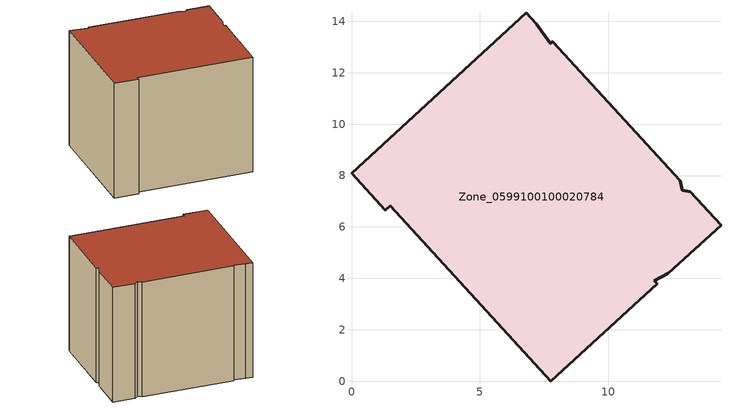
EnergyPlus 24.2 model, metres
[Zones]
Zone_0599100100020784
 floor ground (C_G): 12.87,7.43 13.18,7.38 14.38,6.07 12.33,4.19 11.78,3.92 11.9,3.79 7.76,0 1.51,6.82 1.32,6.64 0,8.08 6.81,14.33 7.19,13.91 7.73,13.15 7.84,13.21 12.79,7.8 z3.42
 wall outside (C_F): 6.81,14.33 0,8.08 1.32,6.64 1.51,6.82 7.76,0 11.9,3.79 11.78,3.92 12.33,4.19 14.38,6.07 13.18,7.38 12.87,7.43 12.79,7.8 7.84,13.21 7.73,13.15 7.19,13.91 6.81,14.33 z3.42:13.03
 roof outside (C_R): 12.87,7.43 12.79,7.8 7.84,13.21 7.73,13.15 7.19,13.91 6.81,14.33 0,8.08 1.32,6.64 1.51,6.82 7.76,0 11.9,3.79 11.78,3.92 12.33,4.19 14.38,6.07 13.18,7.38 z13.03
[BUILDING]
Pand.0599100100020784: North Axis=0; Terrain=City; Loads Convergence Tolerance Value=0.04; Temperature Convergence Tolerance Value=0.4; Solar Distribution=FullExterior; Maximum Number of Warmup Days=25; Minimum Number of Warmup Days=1
[Site:Location]
Rotterdam.The.Hague.AP_ZH_NLD Design_Conditions: Latitude=51.96; Longitude=4.45; Time Zone=1; Elevation=-4.5
[SITE:GROUNDTEMPERATURE:BUILDINGSURFACE]
18, 18, 18, 18, 18, 18, 18, 18, 18, 18, 18, 18
[MATERIAL] Thermal Absorptance=0.9; Solar Absorptance=0.7; Visible Absorptance=0.7
Name | Roughness | Thickness | Conductivity | Density | Specific Heat
G.TC.2015-2018 | MediumSmooth | 0.15 | 0.0428571 | 540 | 1210
F.TC.2015-2018 | Rough | 0.3 | 0.0666667 | 1920 | 840
R.TC.2015-2018 | MediumRough | 0.2 | 0.0333333 | 1500 | 1000
[CONSTRUCTION]
C_G: G.TC.2015-2018
C_F: F.TC.2015-2018
C_R: R.TC.2015-2018
[ZONE]
Zone_0599100100020784: Type=1; Multiplier=1; Ceiling Height=Autocalculate; Volume=Autocalculate; Floor Area=autocalculate; Part of Total Floor Area=Yes
[ZONEINFILTRATION:DESIGNFLOWRATE]
Infil_Zone_0599100100020784: Zone or ZoneList or Space or SpaceList=Zone_0599100100020784; Schedule=AlwaysOn; Design Flow Rate Calculation Method=Flow/Area; Flow Rate per Floor Area=0.0015; Constant Term Coefficient=1; Temperature Term Coefficient=0; Velocity Term Coefficient=0; Velocity Squared Term Coefficient=0
[HVACTEMPLATE:ZONE:IDEALLOADSAIRSYSTEM]
Zone_0599100100020784: Maximum Heating Supply Air Temperature=50; Minimum Cooling Supply Air Temperature=13; Maximum Heating Supply Air Humidity Ratio=0.0156; Minimum Cooling Supply Air Humidity Ratio=0.0077; Heating Limit=NoLimit; Cooling Limit=NoLimit; Dehumidification Control Type=ConstantSensibleHeatRatio; Cooling Sensible Heat Ratio=0.7; Dehumidification Setpoint=60; Humidification Control Type=None; Humidification Setpoint=30; Outdoor Air Method=None; Outdoor Air Flow Rate per Person=0.00944; Outdoor Air Flow Rate per Zone Floor Area=0; Outdoor Air Flow Rate per Zone=0; Demand Controlled Ventilation Type=None; Outdoor Air Economizer Type=NoEconomizer; Heat Recovery Type=None; Sensible Heat Recovery Effectiveness=0.7; Latent Heat Recovery Effectiveness=0.65
[ZONECONTROL:THERMOSTAT]
ThermostatControl_Zone_0599100100020784: Zone or ZoneList=Zone_0599100100020784; Control Type Schedule=DualSetpointControlType; Control 1=Thermostat_Zone_0599100100020784; Temperature Difference Between Cutout And Setpoint=0
[THERMOSTATSETPOINT:DUALSETPOINT]
Thermostat_Zone_0599100100020784: Heating Setpoint Temperature Schedule=HeatingSetpoint_Zone_0599100100020784; Cooling Setpoint Temperature Schedule=CoolingSetpoint_Zone_0599100100020784
[SCHEDULE:COMPACT]
HeatingSetpoint_Zone_0599100100020784: Through: 12/31, For: AllDays, Until: 24:00, 21
CoolingSetpoint_Zone_0599100100020784: Through: 12/31, For: AllDays, Until: 24:00, 24
DualSetpointControlType: Through: 12/31, For: AllDays, Until: 24:00, 4
AlwaysOn: Through: 12/31, For: AllDays, Until: 24:00, 1
